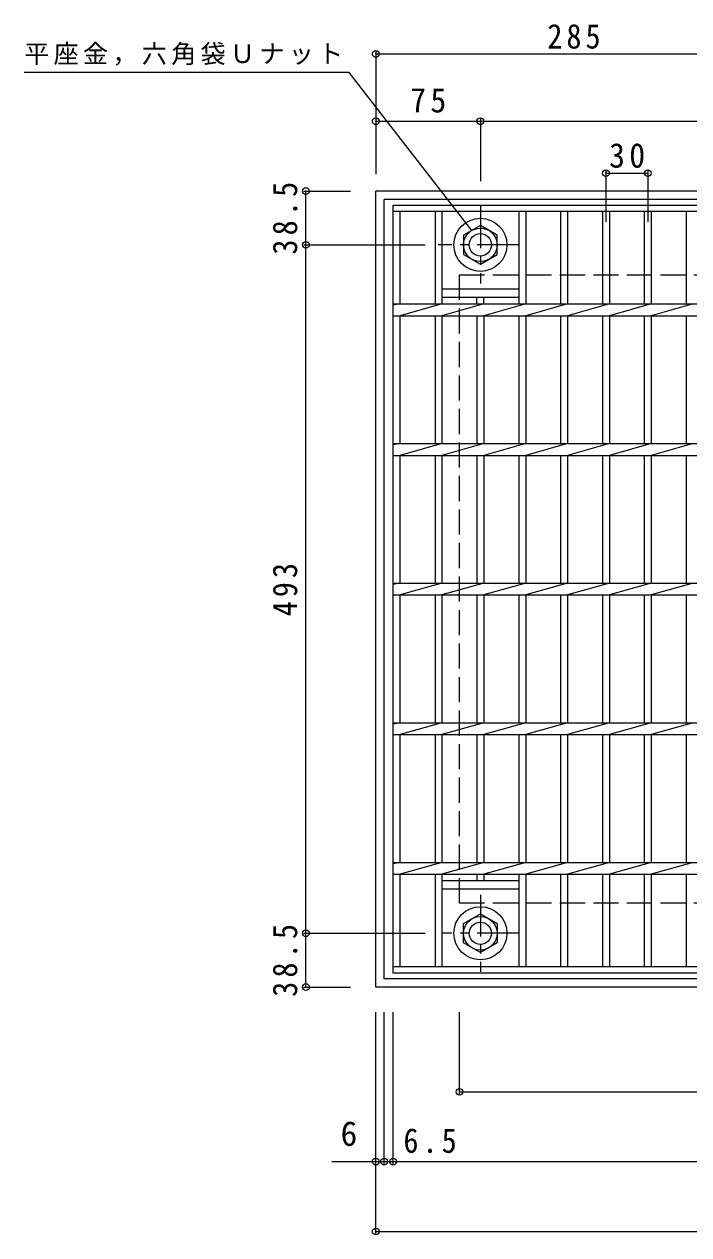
# Model space of a CAD drawing. Units: millimetres at full size, sheet at 1:6. Extents: x -823 to 1055, y -824 to 771.
# Drawn here: x -823 to -347, y -234 to 633 of the extents above; entities that cross this region are included whole.
import ezdxf
from ezdxf.enums import TextEntityAlignment as Align

# ---------------------------------------------------------------- set-up
doc = ezdxf.new("R2010")
doc.units = ezdxf.units.MM
doc.header["$LTSCALE"] = 6
doc.header["$PDMODE"] = 32
doc.header["$PDSIZE"] = 4.8
doc.linetypes.add('CHAIN1', pattern=[8, 5, -1, 1, -1])
doc.linetypes.add('DASHED3', pattern=[4, 3, -1])
for name, color, linetype, lineweight in [('E-1', 2, 'Continuous', 9), ('E-2', 3, 'Continuous', 9), ('E-4', 7, 'Continuous', 9), ('E-5', 7, 'Continuous', 9)]:
    doc.layers.add(name, color=color, linetype=linetype, lineweight=lineweight)
doc.styles.add('ＭＳ ゴシック', font='')
doc.styles.get('ＭＳ ゴシック').set_extended_font_data('MS Gothic')

msp = doc.modelspace()

# ---------------------------------------------------------------- linework, layer by layer
at = {"layer": 'E-1'}
for p, q in [((-1.127, 513.447), (-571.127, 513.447)), ((-571.127, -56.553), (-571.127, 513.447)), ((-7.127, 507.447), (-565.127, 507.447)), ((-565.127, -50.553), (-565.127, 507.447)), ((-496.127, 488.803), (-508.128, 481.875)), ((-484.127, 481.875), (-496.127, 488.803)), ((-508.128, 481.875), (-508.128, 468.018)), ((-484.127, 468.018), (-484.127, 481.875)), ((-508.128, 468.018), (-496.127, 461.09)), ((-496.127, 461.09), (-484.127, 468.018)), ((-7.127, -50.553), (-565.127, -50.553)), ((-1.127, -56.553), (-571.127, -56.553))]:
    msp.add_line(p, q, dxfattribs=at)
at = {"layer": 'E-1', "linetype": 'CHAIN1'}
for p, q in [((-496.127, 502.584), (-496.127, 447.31)), ((-468.491, 474.947), (-526.264, 474.947)), ((-496.127, 9.583), (-496.127, -45.69)), ((-468.491, -18.053), (-523.764, -18.053))]:
    msp.add_line(p, q, dxfattribs=at)
at = {"layer": 'E-1', "linetype": 'DASHED3'}
msp.add_line((-61.127, 3.447), (-511.127, 3.447), dxfattribs=at)
msp.add_lwpolyline([(-511.127, 3.447), (-511.127, 453.447), (-61.127, 453.447)], dxfattribs=at)
at = {"layer": 'E-1'}
msp.add_lwpolyline([(-508.128, -24.981), (-508.128, -11.125), (-496.127, -4.196), (-484.127, -11.125), (-484.127, -24.981), (-496.127, -31.91)], close=True, dxfattribs=at)
for centre, radius in [((-496.127, 474.947), 19), ((-496.127, 474.947), 12), ((-496.127, 474.947), 8), ((-496.127, -18.053), 19), ((-496.127, -18.053), 12), ((-496.127, -18.053), 8)]:
    msp.add_circle(centre, radius, dxfattribs=at)
at = {"layer": 'E-2'}
for p, q in [((-558.627, 503.447), (-13.627, 503.447)), ((-558.627, -46.553), (-558.627, 503.447)), ((-558.627, 498.947), (-13.627, 498.947)), ((-553.627, 432.687), (-553.627, 498.947)), ((-528.626, 498.947), (-528.626, 432.687)), ((-523.627, 498.947), (-523.627, 432.687)), ((-468.627, 498.947), (-468.627, 432.687)), ((-463.627, 498.947), (-463.627, 432.687)), ((-438.627, 498.947), (-438.627, 432.687)), ((-433.627, 498.947), (-433.627, 432.687)), ((-408.627, 498.947), (-408.627, 432.687)), ((-403.627, 498.947), (-403.627, 432.687)), ((-378.626, 498.947), (-378.626, 432.687)), ((-373.627, 498.947), (-373.627, 432.687)), ((-348.627, 498.947), (-348.627, 432.687)), ((-523.627, 443.447), (-468.627, 443.447)), ((-523.627, 437.447), (-468.627, 437.447)), ((-498.627, 432.687), (-498.627, 437.447)), ((-493.627, 432.687), (-493.627, 437.447)), ((-553.627, 432.687), (-558.627, 431.687)), ((-558.627, 432.687), (-13.627, 432.687)), ((-523.627, 432.687), (-553.627, 424.207)), ((-493.627, 432.687), (-523.627, 424.207)), ((-463.627, 432.687), (-493.627, 424.207)), ((-433.627, 432.687), (-463.627, 424.207)), ((-403.627, 432.687), (-433.627, 424.207)), ((-373.627, 432.687), (-403.627, 424.207)), ((-343.627, 432.687), (-373.627, 424.207)), ((-558.627, 424.207), (-13.627, 424.207)), ((-553.627, 332.687), (-553.627, 424.207)), ((-528.626, 424.207), (-528.626, 332.687)), ((-523.627, 424.207), (-523.627, 332.687)), ((-498.627, 424.207), (-498.627, 332.687)), ((-493.627, 424.207), (-493.627, 332.687)), ((-468.627, 424.207), (-468.627, 332.687)), ((-463.627, 424.207), (-463.627, 332.687)), ((-438.627, 424.207), (-438.627, 332.687)), ((-433.627, 424.207), (-433.627, 332.687)), ((-408.627, 424.207), (-408.627, 332.687)), ((-403.627, 424.207), (-403.627, 332.687)), ((-378.626, 424.207), (-378.626, 332.687)), ((-373.627, 424.207), (-373.627, 332.687)), ((-348.627, 424.207), (-348.627, 332.687)), ((-553.627, 332.687), (-558.627, 331.687)), ((-558.627, 332.687), (-13.627, 332.687)), ((-523.627, 332.687), (-553.627, 324.207)), ((-493.627, 332.687), (-523.627, 324.207)), ((-463.627, 332.687), (-493.627, 324.207)), ((-433.627, 332.687), (-463.627, 324.207)), ((-403.627, 332.687), (-433.627, 324.207)), ((-373.627, 332.687), (-403.627, 324.207)), ((-343.627, 332.687), (-373.627, 324.207)), ((-558.627, 324.207), (-13.627, 324.207)), ((-553.627, 232.687), (-553.627, 324.207)), ((-528.626, 324.207), (-528.626, 232.687)), ((-523.627, 324.207), (-523.627, 232.687)), ((-498.627, 324.207), (-498.627, 232.687)), ((-493.627, 324.207), (-493.627, 232.687)), ((-468.627, 324.207), (-468.627, 232.687)), ((-463.627, 324.207), (-463.627, 232.687)), ((-438.627, 324.207), (-438.627, 232.687)), ((-433.627, 324.207), (-433.627, 232.687)), ((-408.627, 324.207), (-408.627, 232.687)), ((-403.627, 324.207), (-403.627, 232.687)), ((-378.626, 324.207), (-378.626, 232.687)), ((-373.627, 324.207), (-373.627, 232.687)), ((-348.627, 324.207), (-348.627, 232.687)), ((-553.627, 232.687), (-558.627, 231.687)), ((-558.627, 232.687), (-13.627, 232.687)), ((-523.627, 232.687), (-553.627, 224.207)), ((-493.627, 232.687), (-523.627, 224.207)), ((-463.627, 232.687), (-493.627, 224.207)), ((-433.627, 232.687), (-463.627, 224.207)), ((-403.627, 232.687), (-433.627, 224.207)), ((-373.627, 232.687), (-403.627, 224.207)), ((-343.627, 232.687), (-373.627, 224.207)), ((-558.627, 224.207), (-13.627, 224.207)), ((-553.627, 132.687), (-553.627, 224.207)), ((-528.626, 224.207), (-528.626, 132.687)), ((-523.627, 224.207), (-523.627, 132.687)), ((-498.627, 224.207), (-498.627, 132.687)), ((-493.627, 224.207), (-493.627, 132.687)), ((-468.627, 224.207), (-468.627, 132.687)), ((-463.627, 224.207), (-463.627, 132.687)), ((-438.627, 224.207), (-438.627, 132.687)), ((-433.627, 224.207), (-433.627, 132.687)), ((-408.627, 224.207), (-408.627, 132.687)), ((-403.627, 224.207), (-403.627, 132.687)), ((-378.626, 224.207), (-378.626, 132.687)), ((-373.627, 224.207), (-373.627, 132.687)), ((-348.627, 224.207), (-348.627, 132.687)), ((-553.627, 132.687), (-558.627, 131.687)), ((-558.627, 132.687), (-13.627, 132.687)), ((-523.627, 132.687), (-553.627, 124.207)), ((-493.627, 132.687), (-523.627, 124.207)), ((-463.627, 132.687), (-493.627, 124.207)), ((-433.627, 132.687), (-463.627, 124.207)), ((-403.627, 132.687), (-433.627, 124.207)), ((-373.627, 132.687), (-403.627, 124.207)), ((-343.627, 132.687), (-373.627, 124.207)), ((-558.627, 124.207), (-13.627, 124.207)), ((-553.627, 32.687), (-553.627, 124.207)), ((-528.626, 124.207), (-528.626, 32.687)), ((-523.627, 124.207), (-523.627, 32.687)), ((-498.627, 124.207), (-498.627, 32.687)), ((-493.627, 124.207), (-493.627, 32.687)), ((-468.627, 124.207), (-468.627, 32.687)), ((-463.627, 124.207), (-463.627, 32.687)), ((-438.627, 124.207), (-438.627, 32.687)), ((-433.627, 124.207), (-433.627, 32.687)), ((-408.627, 124.207), (-408.627, 32.687)), ((-403.627, 124.207), (-403.627, 32.687)), ((-378.626, 124.207), (-378.626, 32.687)), ((-373.627, 124.207), (-373.627, 32.687)), ((-348.627, 124.207), (-348.627, 32.687)), ((-553.627, 32.687), (-558.627, 31.687)), ((-558.627, 32.687), (-13.627, 32.687)), ((-523.627, 32.687), (-553.627, 24.207)), ((-493.627, 32.687), (-523.627, 24.207)), ((-463.627, 32.687), (-493.627, 24.207)), ((-433.627, 32.687), (-463.627, 24.207)), ((-403.627, 32.687), (-433.627, 24.207)), ((-373.627, 32.687), (-403.627, 24.207)), ((-343.627, 32.687), (-373.627, 24.207)), ((-558.627, 24.207), (-13.627, 24.207)), ((-553.627, -42.053), (-553.627, 24.207)), ((-528.626, 24.207), (-528.626, -42.053)), ((-523.627, 24.207), (-523.627, -42.053)), ((-468.627, 19.447), (-523.627, 19.447)), ((-498.627, 24.207), (-498.627, 19.447)), ((-493.627, 24.207), (-493.627, 19.447)), ((-468.627, 24.207), (-468.627, -42.053)), ((-463.627, 24.207), (-463.627, -42.053)), ((-438.627, 24.207), (-438.627, -42.053)), ((-433.627, 24.207), (-433.627, -42.053)), ((-408.627, 24.207), (-408.627, -42.053)), ((-403.627, 24.207), (-403.627, -42.053)), ((-378.626, 24.207), (-378.626, -42.053)), ((-373.627, 24.207), (-373.627, -42.053)), ((-348.627, 24.207), (-348.627, -42.053)), ((-468.627, 13.447), (-523.627, 13.447)), ((-13.627, -42.053), (-558.627, -42.053)), ((-13.627, -46.553), (-558.627, -46.553))]:
    msp.add_line(p, q, dxfattribs=at)
at = {"layer": 'E-4'}
for p, q in [((-571.127, 613.438), (-571.127, 525.447)), ((-571.127, 611.638), (-286.127, 611.638)), ((-496.127, 565.247), (-496.127, 520.584)), ((-571.127, 563.447), (-496.127, 563.447)), ((-496.127, 563.447), (-76.127, 563.447)), ((-406.127, 528.124), (-406.127, 491.359)), ((-406.127, 526.324), (-376.127, 526.324)), ((-376.127, 528.124), (-376.127, 491.359)), ((-622.927, 513.447), (-589.127, 513.447)), ((-621.127, 474.947), (-621.127, 513.447)), ((-622.927, 474.947), (-535.627, 474.947)), ((-621.127, -18.053), (-621.127, 474.947)), ((-622.927, -18.053), (-535.627, -18.053)), ((-621.127, -56.553), (-621.127, -18.053)), ((-622.927, -56.553), (-589.127, -56.553)), ((-571.127, -233.353), (-571.127, -74.553)), ((-565.127, -183.353), (-565.127, -74.553)), ((-558.627, -183.353), (-558.627, -74.553)), ((-511.127, -133.353), (-511.127, -74.553)), ((-511.127, -131.553), (-61.127, -131.553)), ((-602.487, -181.553), (-565.127, -181.553)), ((-565.127, -181.553), (-558.627, -181.553)), ((-558.627, -181.553), (-13.627, -181.553)), ((-571.127, -231.553), (-1.127, -231.553))]:
    msp.add_line(p, q, dxfattribs=at)
for p in [(-571.127, 611.638), (-571.127, 563.447), (-496.127, 563.447), (-406.127, 526.324), (-376.127, 526.324), (-621.127, 513.447), (-621.127, 474.947), (-621.127, -18.053), (-621.127, -56.553), (-511.127, -131.553), (-571.127, -181.553), (-565.127, -181.553), (-558.627, -181.553), (-571.127, -231.553)]:
    msp.add_point(p, dxfattribs=at)
at = {"layer": 'E-5'}
for p, q in [((-590.028, 598.269), (-823.028, 598.269)), ((-502.193, 485.301), (-590.028, 598.269))]:
    msp.add_line(p, q, dxfattribs=at)

# ---------------------------------------------------------------- texts
at = {"layer": 'E-4', "color": 2, "style": 'ＭＳ ゴシック'}
msp.add_text('6', height=17.6, dxfattribs=at).set_placement((-596.298, -175.553), align=Align.BOTTOM_LEFT)
at = {"layer": 'E-4', "color": 2, "char_height": 17.6, "attachment_point": 7, "style": 'ＭＳ ゴシック'}
for s, insert in [('\\T1.27;\\W0.9;285', (-448.127, 615.238)), ('\\T1.27;\\W0.95;75', (-546.377, 569.447)), ('\\T1.27;\\W0.95;30', (-403.877, 529.924)), ('\\T1.27;\\W0.9;6.5', (-551.254, -175.553))]:
    msp.add_mtext(s, dxfattribs=dict(at, insert=insert))
at = {"layer": 'E-4', "color": 2, "char_height": 17.6, "attachment_point": 7, "rotation": 90, "style": 'ＭＳ ゴシック'}
for s, insert in [('\\T1.28;\\W0.9;38.5', (-627.127, 467.947)), ('\\T1.27;\\W0.9;493', (-627.127, 208.947)), ('\\T1.28;\\W0.9;38.5', (-627.127, -63.553))]:
    msp.add_mtext(s, dxfattribs=dict(at, insert=insert))
at = {"layer": 'E-5', "insert": (-823.028, 603.269), "char_height": 13.2, "attachment_point": 7, "style": 'ＭＳ ゴシック'}
msp.add_mtext('\\T1.17;平座金，六角袋Ｕナット', dxfattribs=at)

doc.saveas('drawing.dxf')
